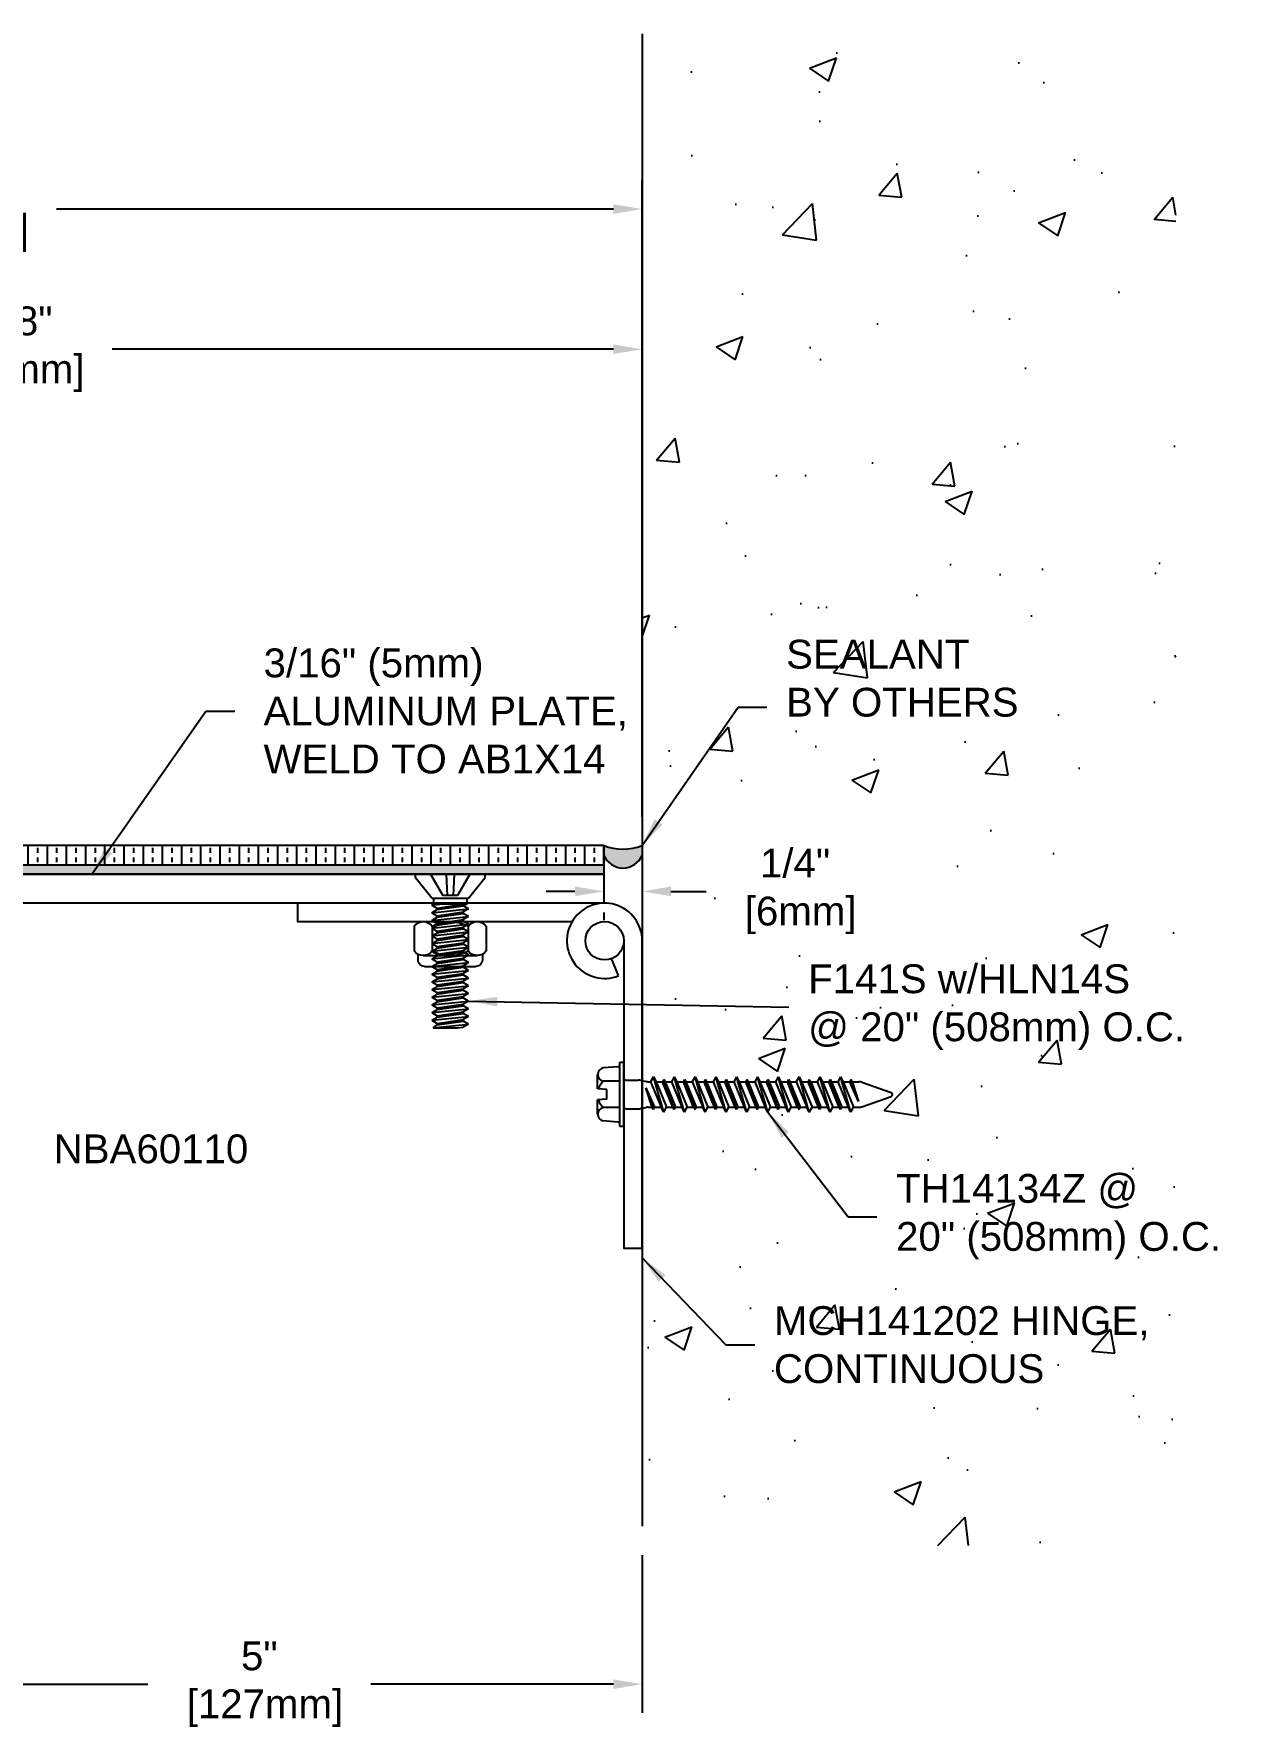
# Model space of a CAD drawing. Header units: inches. Extents: x -2.9 to 39.4, y -5.8 to 5.4.
# Drawn here: x 7.8 to 15.57, y -5.64 to 5.38 of the extents above; entities that cross this region are included whole.
import ezdxf

# ---------------------------------------------------------------- set-up
doc = ezdxf.new("R2010")
doc.units = ezdxf.units.IN
doc.header["$MEASUREMENT"] = 0
for name, color, linetype in [('Anchors', 4, 'Continuous'), ('Conditions', 1, 'Continuous'), ('Dimensions', 3, 'Continuous'), ('Metals', 7, 'Continuous'), ('Text', 2, 'Continuous')]:
    doc.layers.add(name, color=color, linetype=linetype)
doc.styles.add('ARIAL', font='arial.ttf')
doc.styles.get("Standard").update_dxf_attribs({"font": 'arial.ttf'})
doc.dimstyles.new('Arial', dxfattribs={"dimscale": 1.5, "dimtxt": 0.125, "dimasz": 0.125, "dimexe": 0.125, "dimexo": 0.125, "dimgap": 0.125, "dimtad": 0, "dimtih": 1, "dimtoh": 1, "dimdec": 4, "dimzin": 0, "dimdsep": 46, "dimlunit": 4, "dimtxsty": 'ARIAL', "dimcen": 0.125, "dimadec": 0, "dimazin": 0, "dimtfac": 1, "dimtdec": 4, "dimtofl": 0, "dimtmove": 0, "dimatfit": 3, "dimfxl": 0, "dimfrac": 2, "dimtolj": 1, "dimtzin": 0, "dimarcsym": 0})

# ---------------------------------------------------------------- blocks, each defined once
blk = doc.blocks.new('*D13')
at = {"layer": 'Defpoints', "color": 0}
for p in [(6.766, -4.399), (11.766, -4.336), (11.766, -5.364)]:
    blk.add_point(p, dxfattribs=at)
at = {"layer": 'Dimensions', "color": 0, "lineweight": -2}
for p, q in [((6.766, -4.586), (6.766, -5.551)), ((11.766, -4.524), (11.766, -5.551)), ((6.953, -5.364), (8.548, -5.364)), ((11.578, -5.364), (9.998, -5.364))]:
    blk.add_line(p, q, dxfattribs=at)
at = {"layer": 'Dimensions', "color": 0}
for points in [[(6.953, -5.333), (6.953, -5.395), (6.766, -5.364)], [(11.578, -5.333), (11.578, -5.395), (11.766, -5.364)]]:
    blk.add_solid(points, dxfattribs=at)
at = {"layer": 'Dimensions', "color": 0, "insert": (9.273, -5.364), "char_height": 0.1875, "attachment_point": 5, "style": 'ARIAL'}
blk.add_mtext('\\A1;5"\\P [127mm]', dxfattribs=at)
blk = doc.blocks.new('*D15')
at = {"layer": 'Defpoints', "color": 0}
for p in [(11.766, 4.235), (2.666, 0.084), (11.766, 0.094)]:
    blk.add_point(p, dxfattribs=at)
at = {"layer": 'Dimensions', "color": 0, "lineweight": -2}
for p, q in [((2.666, 0.271), (2.666, 4.423)), ((11.766, 0.281), (11.766, 4.423)), ((2.853, 4.235), (6.502, 4.235)), ((11.578, 4.235), (7.952, 4.235))]:
    blk.add_line(p, q, dxfattribs=at)
at = {"layer": 'Dimensions', "color": 0}
for points in [[(2.853, 4.267), (2.853, 4.204), (2.666, 4.235)], [(11.578, 4.267), (11.578, 4.204), (11.766, 4.235)]]:
    blk.add_solid(points, dxfattribs=at)
at = {"layer": 'Dimensions', "color": 0, "insert": (7.227, 4.235), "char_height": 0.1875, "attachment_point": 5, "style": 'ARIAL'}
blk.add_mtext('\\A1;9 1/8"\\P [231mm]', dxfattribs=at)
blk = doc.blocks.new('*D19')
at = {"layer": 'Defpoints', "color": 0}
for p in [(3.412, 3.323), (3.412, 0.079), (11.766, 0.094)]:
    blk.add_point(p, dxfattribs=at)
at = {"layer": 'Dimensions', "color": 0, "lineweight": -2}
for p, q in [((3.412, 0.266), (3.412, 3.511)), ((11.766, 0.281), (11.766, 3.511)), ((3.599, 3.323), (6.864, 3.323)), ((11.578, 3.323), (8.314, 3.323))]:
    blk.add_line(p, q, dxfattribs=at)
at = {"layer": 'Dimensions', "color": 0}
for points in [[(3.599, 3.354), (3.599, 3.292), (3.412, 3.323)], [(11.578, 3.354), (11.578, 3.292), (11.766, 3.323)]]:
    blk.add_solid(points, dxfattribs=at)
at = {"layer": 'Dimensions', "color": 0, "insert": (7.589, 3.323), "char_height": 0.1875, "attachment_point": 5, "style": 'ARIAL'}
blk.add_mtext('\\A1;8 3/8"\\P [212mm]', dxfattribs=at)
blk = doc.blocks.new('MCH141202')
blk.add_line((0.227, 0.091), (0.116, 0.046))
for points in [[(0, 0.125), (2, 0.125), (2, 0.245), (0, 0.245)], [(-0.245, 0), (-0.245, -2), (-0.125, -2), (-0.125, -0.211)]]:
    blk.add_lwpolyline(points)
blk.add_circle((0, 0), 0.125)
blk.add_arc((0, 0), 0.245, 90, 21.7978)
at = {"flags": 3}
for tag, p in [('MANUFACTURER', (0.09, -0.641)), ('OPENWIDTH', (0.09, -0.974)), ('LENGTH', (0.09, -1.308)), ('FINISH', (0.09, -1.641)), ('GUDENP/N', (0.09, -1.974))]:
    blk.add_attdef(tag, p, '', height=0.2, dxfattribs=at)
blk = doc.blocks.new('F141S')
for p, q in [((-0.214, 0), (0.214, 0)), ((-0.128, 0), (-0.047, -0.137)), ((-0.025, 0), (-0.02, -0.137)), ((0.025, 0), (0.02, -0.137)), ((0.128, 0), (0.048, -0.137)), ((-0.119, -0.155), (-0.226, -0.024)), ((0.119, -0.155), (0.226, -0.024)), ((-0.119, -0.155), (0.119, -0.155)), ((-0.119, -0.2), (-0.108, -0.195)), ((-0.119, -0.2), (-0.068, -0.195)), ((-0.119, -0.2), (-0.085, -0.22)), ((-0.108, -0.155), (-0.108, -0.195)), ((0.108, -0.195), (-0.108, -0.195)), ((-0.085, -0.22), (0.085, -0.195)), ((-0.085, -0.23), (0.085, -0.205)), ((-0.085, -0.22), (-0.085, -0.23)), ((0.048, -0.137), (-0.047, -0.137)), ((0.108, -0.195), (0.085, -0.205)), ((0.119, -0.225), (0.085, -0.205)), ((0.108, -0.155), (0.108, -0.195)), ((-0.119, -0.25), (0.119, -0.225)), ((-0.119, -0.25), (-0.085, -0.23)), ((-0.119, -0.25), (-0.085, -0.27)), ((-0.119, -0.3), (0.119, -0.275)), ((-0.119, -0.3), (-0.085, -0.28)), ((-0.119, -0.3), (-0.085, -0.32)), ((-0.119, -0.35), (0.119, -0.325)), ((-0.119, -0.35), (-0.085, -0.33)), ((-0.085, -0.27), (0.085, -0.245)), ((-0.085, -0.28), (0.085, -0.255)), ((-0.085, -0.27), (-0.085, -0.28)), ((-0.085, -0.32), (0.085, -0.295)), ((-0.085, -0.33), (0.085, -0.305)), ((-0.085, -0.32), (-0.085, -0.33)), ((0.119, -0.225), (0.085, -0.245)), ((0.085, -0.245), (0.085, -0.255)), ((0.119, -0.275), (0.085, -0.255)), ((0.119, -0.275), (0.085, -0.295)), ((0.085, -0.295), (0.085, -0.305)), ((0.119, -0.325), (0.085, -0.305)), ((0.119, -0.325), (0.085, -0.345)), ((-0.119, -0.35), (-0.085, -0.37)), ((-0.119, -0.4), (0.119, -0.375)), ((-0.119, -0.4), (-0.085, -0.38)), ((-0.119, -0.4), (-0.085, -0.42)), ((-0.119, -0.45), (0.119, -0.425)), ((-0.119, -0.45), (-0.085, -0.43)), ((-0.085, -0.37), (0.085, -0.345)), ((-0.085, -0.38), (0.085, -0.355)), ((-0.085, -0.37), (-0.085, -0.38)), ((-0.085, -0.42), (0.085, -0.395)), ((-0.085, -0.43), (0.085, -0.405)), ((-0.085, -0.42), (-0.085, -0.43)), ((0.085, -0.345), (0.085, -0.355)), ((0.119, -0.375), (0.085, -0.355)), ((0.119, -0.375), (0.085, -0.395)), ((0.085, -0.395), (0.085, -0.405)), ((0.119, -0.425), (0.085, -0.405)), ((0.119, -0.425), (0.085, -0.445)), ((-0.119, -0.45), (-0.085, -0.47)), ((-0.119, -0.5), (0.119, -0.475)), ((-0.119, -0.5), (-0.085, -0.48)), ((-0.119, -0.5), (-0.085, -0.52)), ((-0.119, -0.55), (0.119, -0.525)), ((-0.119, -0.55), (-0.085, -0.53)), ((-0.119, -0.55), (-0.085, -0.57)), ((-0.085, -0.47), (0.085, -0.445)), ((-0.085, -0.48), (0.085, -0.455)), ((-0.085, -0.47), (-0.085, -0.48)), ((-0.085, -0.52), (0.085, -0.495)), ((-0.085, -0.53), (0.085, -0.505)), ((-0.085, -0.52), (-0.085, -0.53)), ((-0.085, -0.57), (0.085, -0.545)), ((0.085, -0.445), (0.085, -0.455)), ((0.119, -0.475), (0.085, -0.455)), ((0.119, -0.475), (0.085, -0.495)), ((0.085, -0.495), (0.085, -0.505)), ((0.119, -0.525), (0.085, -0.505)), ((0.119, -0.525), (0.085, -0.545)), ((0.085, -0.545), (0.085, -0.555)), ((-0.119, -0.6), (0.119, -0.575)), ((-0.119, -0.6), (-0.085, -0.58)), ((-0.119, -0.6), (-0.085, -0.62)), ((-0.119, -0.65), (0.119, -0.625)), ((-0.119, -0.65), (-0.085, -0.63)), ((-0.119, -0.65), (-0.085, -0.67)), ((-0.085, -0.58), (0.085, -0.555)), ((-0.085, -0.57), (-0.085, -0.58)), ((-0.085, -0.62), (0.085, -0.595)), ((-0.085, -0.63), (0.085, -0.605)), ((-0.085, -0.62), (-0.085, -0.63)), ((-0.085, -0.67), (0.085, -0.645)), ((-0.085, -0.68), (0.085, -0.655)), ((0.119, -0.575), (0.085, -0.555)), ((0.119, -0.575), (0.085, -0.595)), ((0.085, -0.595), (0.085, -0.605)), ((0.119, -0.625), (0.085, -0.605)), ((0.119, -0.625), (0.085, -0.645)), ((0.085, -0.645), (0.085, -0.655)), ((0.119, -0.675), (0.085, -0.655)), ((-0.119, -0.7), (0.119, -0.675)), ((-0.119, -0.7), (-0.085, -0.68)), ((-0.119, -0.7), (-0.085, -0.72)), ((-0.119, -0.75), (0.119, -0.725)), ((-0.119, -0.75), (-0.085, -0.73)), ((-0.119, -0.75), (-0.085, -0.77)), ((-0.085, -0.67), (-0.085, -0.68)), ((-0.085, -0.72), (0.085, -0.695)), ((-0.085, -0.73), (0.085, -0.705)), ((-0.085, -0.72), (-0.085, -0.73)), ((-0.085, -0.77), (0.085, -0.745)), ((-0.085, -0.78), (0.085, -0.755)), ((-0.085, -0.77), (-0.085, -0.78)), ((0.119, -0.675), (0.085, -0.695)), ((0.085, -0.695), (0.085, -0.705)), ((0.119, -0.725), (0.085, -0.705)), ((0.119, -0.725), (0.085, -0.745)), ((0.085, -0.745), (0.085, -0.755)), ((0.119, -0.775), (0.085, -0.755)), ((-0.119, -0.8), (0.119, -0.775)), ((-0.119, -0.8), (-0.085, -0.78)), ((-0.119, -0.8), (-0.085, -0.82)), ((-0.119, -0.85), (0.119, -0.825)), ((-0.119, -0.85), (-0.085, -0.83)), ((-0.119, -0.85), (-0.085, -0.87)), ((-0.119, -0.9), (0.119, -0.875)), ((-0.119, -0.9), (-0.085, -0.88)), ((-0.085, -0.82), (0.085, -0.795)), ((-0.085, -0.83), (0.085, -0.805)), ((-0.085, -0.82), (-0.085, -0.83)), ((-0.085, -0.87), (0.085, -0.845)), ((-0.085, -0.88), (0.085, -0.855)), ((-0.085, -0.87), (-0.085, -0.88)), ((0.119, -0.775), (0.085, -0.795)), ((0.085, -0.795), (0.085, -0.805)), ((0.119, -0.825), (0.085, -0.805)), ((0.119, -0.825), (0.085, -0.845)), ((0.085, -0.845), (0.085, -0.855)), ((0.119, -0.875), (0.085, -0.855)), ((0.119, -0.875), (0.085, -0.895)), ((-0.119, -0.9), (-0.085, -0.92)), ((-0.119, -0.95), (0.119, -0.925)), ((-0.119, -0.95), (-0.085, -0.93)), ((-0.119, -0.95), (-0.085, -0.97)), ((-0.11, -1), (0.119, -0.975)), ((-0.11, -1), (-0.085, -0.98)), ((-0.085, -0.92), (0.085, -0.895)), ((-0.085, -0.93), (0.085, -0.905)), ((-0.085, -0.92), (-0.085, -0.93)), ((-0.085, -0.97), (0.085, -0.945)), ((-0.085, -0.98), (0.085, -0.955)), ((-0.085, -0.97), (-0.085, -0.98)), ((0.085, -0.895), (0.085, -0.905)), ((0.119, -0.925), (0.085, -0.905)), ((0.119, -0.925), (0.085, -0.945)), ((0.085, -0.945), (0.085, -0.955)), ((0.119, -0.975), (0.085, -0.955)), ((0.119, -0.975), (0.085, -0.995)), ((-0.11, -1), (0.048, -1)), ((0.048, -1), (0.085, -0.995))]:
    blk.add_line(p, q)
for centre, start, end in [((-0.214, -0.015), 90, 219.032), ((0.214, -0.015), 320.968, 90)]:
    blk.add_arc(centre, 0.015, start, end)
blk = doc.blocks.new('HLN14S')
for p, q in [((-0.21, 0.213), (-0.21, 0.25)), ((-0.176, 0.222), (0.176, 0.222)), ((-0.168, 0.292), (0.168, 0.292)), ((0.21, 0.213), (0.21, 0.25)), ((-0.234, 0.03), (-0.234, 0.192)), ((-0.117, 0.03), (-0.117, 0.192)), ((0.117, 0.03), (0.117, 0.192)), ((0.234, 0.03), (0.234, 0.192)), ((-0.176, 0), (0.176, 0))]:
    blk.add_line(p, q)
for centre, radius, start, end in [((-0.176, 0.149), 0.0723, 35.7751, 144.2249), ((-0.168, 0.25), 0.0418, 90, 180), ((0, -0.022), 0.244, 61.2813, 118.7187), ((0.176, 0.149), 0.0723, 35.7751, 144.2249), ((0.168, 0.25), 0.0418, 0, 90), ((-0.176, 0.072), 0.0723, 215.7751, 324.2249), ((0, 0.244), 0.244, 241.2813, 298.7187), ((0.176, 0.072), 0.0723, 215.7751, 324.2249)]:
    blk.add_arc(centre, radius, start, end)
blk = doc.blocks.new('TH14134')
for p, q in [((-0.18, 0.039), (-0.172, 0.133)), ((-0.129, 0.17), (-0.036, 0.17)), ((-0.086, 0.025), (-0.086, 0.133)), ((-0.031, 0.11), (-0.036, 0.17)), ((0.031, 0.11), (0.036, 0.17)), ((0.036, 0.17), (0.129, 0.17)), ((0.086, 0.025), (0.086, 0.133)), ((0.18, 0.039), (0.172, 0.133)), ((-0.209, 0), (-0.209, 0.025)), ((-0.209, 0.025), (0.209, 0.025)), ((-0.209, 0), (0.209, 0)), ((-0.031, 0.11), (0.031, 0.11)), ((0.209, 0.025), (0.209, 0)), ((-0.093, -0.015), (-0.093, -0.097)), ((0.093, -0.015), (0.093, -0.097)), ((-0.115, -0.26), (0.115, -0.193)), ((-0.098, -0.193), (0.043, -0.144)), ((-0.098, -0.193), (-0.083, -0.184)), ((-0.098, -0.193), (-0.083, -0.201)), ((-0.092, -0.11), (-0.084, -0.145)), ((-0.083, -0.184), (0.043, -0.144)), ((0.043, -0.144), (-0.083, -0.201)), ((-0.083, -0.158), (-0.083, -0.184)), ((0.083, -0.175), (-0.083, -0.243)), ((-0.083, -0.201), (-0.083, -0.243)), ((0.083, -0.21), (-0.083, -0.278)), ((0.083, -0.158), (0.083, -0.175)), ((0.115, -0.193), (0.083, -0.175)), ((0.115, -0.193), (0.083, -0.21)), ((0.083, -0.21), (0.083, -0.252)), ((0.092, -0.11), (0.084, -0.145)), ((-0.115, -0.26), (-0.083, -0.243)), ((-0.115, -0.26), (-0.083, -0.278)), ((-0.115, -0.396), (0.115, -0.328)), ((-0.098, -0.328), (0.098, -0.26)), ((-0.098, -0.328), (-0.083, -0.32)), ((-0.098, -0.328), (-0.083, -0.336)), ((-0.083, -0.32), (0.083, -0.252)), ((0.083, -0.269), (-0.083, -0.336)), ((-0.083, -0.278), (-0.083, -0.32)), ((0.083, -0.311), (-0.083, -0.379)), ((0.098, -0.26), (0.083, -0.252)), ((0.098, -0.26), (0.083, -0.269)), ((0.083, -0.269), (0.083, -0.311)), ((0.115, -0.328), (0.083, -0.311)), ((0.115, -0.328), (0.083, -0.345)), ((-0.115, -0.396), (-0.083, -0.379)), ((-0.115, -0.396), (-0.083, -0.413)), ((-0.098, -0.464), (0.098, -0.396)), ((-0.083, -0.336), (-0.083, -0.379)), ((0.083, -0.345), (-0.083, -0.413)), ((-0.083, -0.455), (0.083, -0.388)), ((0.083, -0.404), (-0.083, -0.472)), ((-0.083, -0.413), (-0.083, -0.455)), ((0.083, -0.345), (0.083, -0.388)), ((0.098, -0.396), (0.083, -0.388)), ((0.098, -0.396), (0.083, -0.404)), ((0.083, -0.404), (0.083, -0.446)), ((-0.115, -0.531), (0.115, -0.464)), ((-0.115, -0.531), (-0.083, -0.514)), ((-0.115, -0.531), (-0.083, -0.548)), ((-0.098, -0.464), (-0.083, -0.455)), ((-0.098, -0.464), (-0.083, -0.472)), ((-0.098, -0.599), (0.098, -0.531)), ((0.083, -0.446), (-0.083, -0.514)), ((-0.083, -0.472), (-0.083, -0.514)), ((0.083, -0.481), (-0.083, -0.548)), ((-0.083, -0.591), (0.083, -0.523)), ((0.083, -0.539), (-0.083, -0.607)), ((-0.083, -0.548), (-0.083, -0.591)), ((0.115, -0.464), (0.083, -0.446)), ((0.115, -0.464), (0.083, -0.481)), ((0.083, -0.481), (0.083, -0.523)), ((0.098, -0.531), (0.083, -0.523)), ((0.098, -0.531), (0.083, -0.539)), ((0.083, -0.539), (0.083, -0.582)), ((-0.115, -0.667), (0.115, -0.599)), ((-0.115, -0.667), (-0.083, -0.649)), ((-0.098, -0.599), (-0.083, -0.591)), ((-0.098, -0.599), (-0.083, -0.607)), ((0.083, -0.582), (-0.083, -0.649)), ((-0.083, -0.607), (-0.083, -0.649)), ((0.083, -0.616), (-0.083, -0.684)), ((-0.083, -0.726), (0.083, -0.658)), ((0.115, -0.599), (0.083, -0.582)), ((0.115, -0.599), (0.083, -0.616)), ((0.083, -0.616), (0.083, -0.658)), ((0.098, -0.667), (0.083, -0.658)), ((-0.115, -0.667), (-0.083, -0.684)), ((-0.115, -0.802), (0.115, -0.734)), ((-0.098, -0.734), (0.098, -0.667)), ((-0.098, -0.734), (-0.083, -0.726)), ((-0.098, -0.734), (-0.083, -0.743)), ((0.083, -0.675), (-0.083, -0.743)), ((-0.083, -0.684), (-0.083, -0.726)), ((0.083, -0.717), (-0.083, -0.785)), ((-0.083, -0.743), (-0.083, -0.785)), ((0.083, -0.752), (-0.083, -0.819)), ((0.098, -0.667), (0.083, -0.675)), ((0.083, -0.675), (0.083, -0.717)), ((0.115, -0.734), (0.083, -0.717)), ((0.115, -0.734), (0.083, -0.752)), ((0.083, -0.752), (0.083, -0.794)), ((-0.115, -0.802), (-0.083, -0.785)), ((-0.115, -0.802), (-0.083, -0.819)), ((-0.115, -0.937), (0.115, -0.87)), ((-0.098, -0.87), (0.098, -0.802)), ((-0.098, -0.87), (-0.083, -0.862)), ((-0.098, -0.87), (-0.083, -0.878)), ((-0.083, -0.862), (0.083, -0.794)), ((0.083, -0.81), (-0.083, -0.878)), ((-0.083, -0.819), (-0.083, -0.862)), ((0.083, -0.853), (-0.083, -0.92)), ((-0.083, -0.878), (-0.083, -0.92)), ((0.098, -0.802), (0.083, -0.794)), ((0.098, -0.802), (0.083, -0.81)), ((0.083, -0.81), (0.083, -0.853)), ((0.115, -0.87), (0.083, -0.853)), ((0.115, -0.87), (0.083, -0.887)), ((-0.115, -0.937), (-0.083, -0.92)), ((-0.115, -0.937), (-0.083, -0.955)), ((-0.098, -1.005), (0.098, -0.937)), ((0.083, -0.887), (-0.083, -0.955)), ((-0.083, -0.997), (0.083, -0.929)), ((0.083, -0.946), (-0.083, -1.013)), ((-0.083, -0.955), (-0.083, -0.997)), ((0.083, -0.988), (-0.083, -1.056)), ((0.083, -0.887), (0.083, -0.929)), ((0.098, -0.937), (0.083, -0.929)), ((0.098, -0.937), (0.083, -0.946)), ((0.083, -0.946), (0.083, -0.988)), ((0.115, -1.005), (0.083, -0.988)), ((-0.115, -1.073), (0.115, -1.005)), ((-0.115, -1.073), (-0.083, -1.056)), ((-0.115, -1.073), (-0.083, -1.09)), ((-0.098, -1.005), (-0.083, -0.997)), ((-0.098, -1.005), (-0.083, -1.013)), ((-0.098, -1.141), (0.098, -1.073)), ((-0.083, -1.013), (-0.083, -1.056)), ((0.083, -1.022), (-0.083, -1.09)), ((-0.083, -1.132), (0.083, -1.065)), ((0.083, -1.081), (-0.083, -1.149)), ((-0.083, -1.09), (-0.083, -1.132)), ((0.115, -1.005), (0.083, -1.022)), ((0.083, -1.022), (0.083, -1.065)), ((0.098, -1.073), (0.083, -1.065)), ((0.098, -1.073), (0.083, -1.081)), ((0.083, -1.081), (0.083, -1.123)), ((-0.115, -1.208), (0.115, -1.141)), ((-0.115, -1.208), (-0.083, -1.191)), ((-0.115, -1.208), (-0.083, -1.226)), ((-0.098, -1.141), (-0.083, -1.132)), ((-0.098, -1.141), (-0.083, -1.149)), ((-0.098, -1.276), (0.098, -1.208)), ((0.083, -1.123), (-0.083, -1.191)), ((-0.083, -1.149), (-0.083, -1.191)), ((0.083, -1.158), (-0.083, -1.226)), ((-0.083, -1.268), (0.083, -1.2)), ((0.115, -1.141), (0.083, -1.123)), ((0.115, -1.141), (0.083, -1.158)), ((0.083, -1.158), (0.083, -1.2)), ((0.098, -1.208), (0.083, -1.2)), ((0.098, -1.208), (0.083, -1.217)), ((-0.115, -1.344), (0.115, -1.276)), ((-0.098, -1.276), (-0.083, -1.268)), ((-0.098, -1.276), (-0.083, -1.284)), ((0.083, -1.217), (-0.083, -1.284)), ((-0.083, -1.226), (-0.083, -1.268)), ((0.083, -1.259), (-0.083, -1.327)), ((-0.083, -1.284), (-0.083, -1.327)), ((0.083, -1.293), (-0.083, -1.361)), ((0.083, -1.217), (0.083, -1.259)), ((0.115, -1.276), (0.083, -1.259)), ((0.115, -1.276), (0.083, -1.293)), ((0.083, -1.293), (0.083, -1.336)), ((-0.115, -1.344), (-0.083, -1.327)), ((-0.115, -1.344), (-0.083, -1.361)), ((-0.115, -1.479), (0.115, -1.411)), ((-0.098, -1.411), (0.098, -1.344)), ((-0.098, -1.411), (-0.083, -1.403)), ((-0.098, -1.411), (-0.083, -1.42)), ((-0.083, -1.403), (0.083, -1.336)), ((0.083, -1.352), (-0.083, -1.42)), ((-0.083, -1.361), (-0.083, -1.403)), ((0.083, -1.394), (-0.083, -1.462)), ((-0.083, -1.42), (-0.083, -1.462)), ((0.083, -1.429), (-0.083, -1.496)), ((0.098, -1.344), (0.083, -1.336)), ((0.098, -1.344), (0.083, -1.352)), ((0.083, -1.352), (0.083, -1.394)), ((0.115, -1.411), (0.083, -1.394)), ((0.115, -1.411), (0.083, -1.429)), ((0.083, -1.429), (0.083, -1.471)), ((-0.115, -1.479), (-0.083, -1.462)), ((-0.115, -1.479), (-0.083, -1.496)), ((-0.083, -1.496), (-0.083, -1.531)), ((-0.045, -1.528), (0.083, -1.471)), ((-0.045, -1.528), (0.098, -1.479)), ((0.083, -1.487), (-0.045, -1.528)), ((0.098, -1.479), (0.083, -1.471)), ((0.098, -1.479), (0.083, -1.487)), ((0.083, -1.487), (0.083, -1.531)), ((-0.08, -1.551), (-0.013, -1.742)), ((0.08, -1.551), (0.013, -1.742))]:
    blk.add_line(p, q)
for centre, radius, start, end in [((-0.129, 0.126), 0.0436, 9.285, 170.715), ((0, 0.051), 0.119, 107.4215, 136.0407), ((0, 0.051), 0.119, 43.9593, 72.5785), ((0.129, 0.126), 0.0436, 9.285, 170.715), ((-0.195, 0.04), 0.015, 270, 355), ((0.195, 0.04), 0.015, 185, 270), ((-0.108, -0.015), 0.0147, 0, 90), ((-0.031, -0.097), 0.062, 180, 191.9357), ((0.031, -0.097), 0.062, 348.0643, 0), ((0.108, -0.015), 0.0147, 90, 180), ((-0.145, -0.158), 0.062, 0, 11.9357), ((0.145, -0.158), 0.062, 168.0643, 180), ((-0.021, -1.531), 0.062, 180, 199.3058), ((0.021, -1.531), 0.062, 340.6942, 0), ((0, -1.736), 0.0141, 204.1001, 335.8999)]:
    blk.add_arc(centre, radius, start, end)
blk = doc.blocks.new('*D28')
at = {"layer": 'Defpoints', "color": 0}
for p in [(11.516, -0.154), (11.766, -0.154), (11.766, -0.205)]:
    blk.add_point(p, dxfattribs=at)
at = {"layer": 'Dimensions', "color": 0, "lineweight": -2}
for p, q in [((11.328, -0.205), (11.141, -0.205)), ((11.953, -0.205), (12.182, -0.205)), ((11.516, -0.342), (11.516, -0.392)), ((11.766, -0.342), (11.766, -0.392))]:
    blk.add_line(p, q, dxfattribs=at)
at = {"layer": 'Dimensions', "color": 0}
for points in [[(11.328, -0.173), (11.328, -0.236), (11.516, -0.205)], [(11.953, -0.173), (11.953, -0.236), (11.766, -0.205)]]:
    blk.add_solid(points, dxfattribs=at)
at = {"layer": 'Dimensions', "color": 0, "insert": (12.761, -0.205), "char_height": 0.1875, "attachment_point": 5, "style": 'ARIAL'}
blk.add_mtext('\\A1;1/4"\\P [6mm]', dxfattribs=at)
blk = doc.blocks.new('*U34')
for p, q in [((7.25, 0.125), (0, 0.125)), ((0, 0.125), (0, 0)), ((0, 0.125), (0, 0)), ((0.125, 0.125), (0.125, 0)), ((0.25, 0.125), (0.25, 0)), ((0.375, 0.125), (0.375, 0)), ((0.5, 0.125), (0.5, 0)), ((0.625, 0.125), (0.625, 0)), ((0.75, 0.125), (0.75, 0)), ((0.875, 0.125), (0.875, 0)), ((1, 0.125), (1, 0)), ((1.125, 0.125), (1.125, 0)), ((1.25, 0.125), (1.25, 0)), ((1.375, 0.125), (1.375, 0)), ((1.5, 0.125), (1.5, 0)), ((1.625, 0.125), (1.625, 0)), ((1.75, 0.125), (1.75, 0)), ((1.875, 0.125), (1.875, 0)), ((2, 0.125), (2, 0)), ((2.125, 0.125), (2.125, 0)), ((2.25, 0.125), (2.25, 0)), ((2.375, 0.125), (2.375, 0)), ((2.5, 0.125), (2.5, 0)), ((2.625, 0.125), (2.625, 0)), ((2.75, 0.125), (2.75, 0)), ((2.875, 0.125), (2.875, 0)), ((3, 0.125), (3, 0)), ((3.125, 0.125), (3.125, 0)), ((3.25, 0.125), (3.25, 0)), ((3.375, 0.125), (3.375, 0)), ((3.5, 0.125), (3.5, 0)), ((3.625, 0.125), (3.625, 0)), ((3.75, 0.125), (3.75, 0)), ((3.875, 0.125), (3.875, 0)), ((4, 0.125), (4, 0)), ((4.125, 0.125), (4.125, 0)), ((4.25, 0.125), (4.25, 0)), ((4.375, 0.125), (4.375, 0)), ((4.5, 0.125), (4.5, 0)), ((4.625, 0.125), (4.625, 0)), ((4.75, 0.125), (4.75, 0)), ((4.875, 0.125), (4.875, 0)), ((5, 0.125), (5, 0)), ((5.125, 0.125), (5.125, 0)), ((5.25, 0.125), (5.25, 0)), ((5.375, 0.125), (5.375, 0)), ((5.5, 0.125), (5.5, 0)), ((5.625, 0.125), (5.625, 0)), ((5.75, 0.125), (5.75, 0)), ((5.875, 0.125), (5.875, 0)), ((6, 0.125), (6, 0)), ((6.125, 0.125), (6.125, 0)), ((6.25, 0.125), (6.25, 0)), ((6.375, 0.125), (6.375, 0)), ((6.5, 0.125), (6.5, 0)), ((6.625, 0.125), (6.625, 0)), ((6.75, 0.125), (6.75, 0)), ((6.875, 0.125), (6.875, 0)), ((7, 0.125), (7, 0)), ((7.125, 0.125), (7.125, 0)), ((7.25, 0), (7.25, 0.125)), ((7.25, 0.125), (7.25, 0)), ((7.25, 0.125), (7.25, 0)), ((0, 0), (7.25, 0)), ((0.0625, 0.109375), (0.0625, 0.078125)), ((0.0625, 0.046875), (0.0625, 0.015625)), ((0.1875, 0.109375), (0.1875, 0.078125)), ((0.1875, 0.046875), (0.1875, 0.015625)), ((0.3125, 0.109375), (0.3125, 0.078125)), ((0.3125, 0.046875), (0.3125, 0.015625)), ((0.4375, 0.109375), (0.4375, 0.078125)), ((0.4375, 0.046875), (0.4375, 0.015625)), ((0.5625, 0.109375), (0.5625, 0.078125)), ((0.5625, 0.046875), (0.5625, 0.015625)), ((0.6875, 0.109375), (0.6875, 0.078125)), ((0.6875, 0.046875), (0.6875, 0.015625)), ((0.8125, 0.109375), (0.8125, 0.078125)), ((0.8125, 0.046875), (0.8125, 0.015625)), ((0.9375, 0.109375), (0.9375, 0.078125)), ((0.9375, 0.046875), (0.9375, 0.015625)), ((1.0625, 0.109375), (1.0625, 0.078125)), ((1.0625, 0.046875), (1.0625, 0.015625)), ((1.1875, 0.109375), (1.1875, 0.078125)), ((1.1875, 0.046875), (1.1875, 0.015625)), ((1.3125, 0.109375), (1.3125, 0.078125)), ((1.3125, 0.046875), (1.3125, 0.015625)), ((1.4375, 0.109375), (1.4375, 0.078125)), ((1.4375, 0.046875), (1.4375, 0.015625)), ((1.5625, 0.109375), (1.5625, 0.078125)), ((1.5625, 0.046875), (1.5625, 0.015625)), ((1.6875, 0.109375), (1.6875, 0.078125)), ((1.6875, 0.046875), (1.6875, 0.015625)), ((1.8125, 0.109375), (1.8125, 0.078125)), ((1.8125, 0.046875), (1.8125, 0.015625)), ((1.9375, 0.109375), (1.9375, 0.078125)), ((1.9375, 0.046875), (1.9375, 0.015625)), ((2.0625, 0.109375), (2.0625, 0.078125)), ((2.0625, 0.046875), (2.0625, 0.015625)), ((2.1875, 0.109375), (2.1875, 0.078125)), ((2.1875, 0.046875), (2.1875, 0.015625)), ((2.3125, 0.109375), (2.3125, 0.078125)), ((2.3125, 0.046875), (2.3125, 0.015625)), ((2.4375, 0.109375), (2.4375, 0.078125)), ((2.4375, 0.046875), (2.4375, 0.015625)), ((2.5625, 0.109375), (2.5625, 0.078125)), ((2.5625, 0.046875), (2.5625, 0.015625)), ((2.6875, 0.109375), (2.6875, 0.078125)), ((2.6875, 0.046875), (2.6875, 0.015625)), ((2.8125, 0.109375), (2.8125, 0.078125)), ((2.8125, 0.046875), (2.8125, 0.015625)), ((2.9375, 0.109375), (2.9375, 0.078125)), ((2.9375, 0.046875), (2.9375, 0.015625)), ((3.0625, 0.109375), (3.0625, 0.078125)), ((3.0625, 0.046875), (3.0625, 0.015625)), ((3.1875, 0.109375), (3.1875, 0.078125)), ((3.1875, 0.046875), (3.1875, 0.015625)), ((3.3125, 0.109375), (3.3125, 0.078125)), ((3.3125, 0.046875), (3.3125, 0.015625)), ((3.4375, 0.109375), (3.4375, 0.078125)), ((3.4375, 0.046875), (3.4375, 0.015625)), ((3.5625, 0.109375), (3.5625, 0.078125)), ((3.5625, 0.046875), (3.5625, 0.015625)), ((3.6875, 0.109375), (3.6875, 0.078125)), ((3.6875, 0.046875), (3.6875, 0.015625)), ((3.8125, 0.109375), (3.8125, 0.078125)), ((3.8125, 0.046875), (3.8125, 0.015625)), ((3.9375, 0.109375), (3.9375, 0.078125)), ((3.9375, 0.046875), (3.9375, 0.015625)), ((4.0625, 0.109375), (4.0625, 0.078125)), ((4.0625, 0.046875), (4.0625, 0.015625)), ((4.1875, 0.109375), (4.1875, 0.078125)), ((4.1875, 0.046875), (4.1875, 0.015625)), ((4.3125, 0.109375), (4.3125, 0.078125)), ((4.3125, 0.046875), (4.3125, 0.015625)), ((4.4375, 0.109375), (4.4375, 0.078125)), ((4.4375, 0.046875), (4.4375, 0.015625)), ((4.5625, 0.109375), (4.5625, 0.078125)), ((4.5625, 0.046875), (4.5625, 0.015625)), ((4.6875, 0.109375), (4.6875, 0.078125)), ((4.6875, 0.046875), (4.6875, 0.015625)), ((4.8125, 0.109375), (4.8125, 0.078125)), ((4.8125, 0.046875), (4.8125, 0.015625)), ((4.9375, 0.109375), (4.9375, 0.078125)), ((4.9375, 0.046875), (4.9375, 0.015625)), ((5.0625, 0.109375), (5.0625, 0.078125)), ((5.0625, 0.046875), (5.0625, 0.015625)), ((5.1875, 0.109375), (5.1875, 0.078125)), ((5.1875, 0.046875), (5.1875, 0.015625)), ((5.3125, 0.109375), (5.3125, 0.078125)), ((5.3125, 0.046875), (5.3125, 0.015625)), ((5.4375, 0.109375), (5.4375, 0.078125)), ((5.4375, 0.046875), (5.4375, 0.015625)), ((5.5625, 0.109375), (5.5625, 0.078125)), ((5.5625, 0.046875), (5.5625, 0.015625)), ((5.6875, 0.109375), (5.6875, 0.078125)), ((5.6875, 0.046875), (5.6875, 0.015625)), ((5.8125, 0.109375), (5.8125, 0.078125)), ((5.8125, 0.046875), (5.8125, 0.015625)), ((5.9375, 0.109375), (5.9375, 0.078125)), ((5.9375, 0.046875), (5.9375, 0.015625)), ((6.0625, 0.109375), (6.0625, 0.078125)), ((6.0625, 0.046875), (6.0625, 0.015625)), ((6.1875, 0.109375), (6.1875, 0.078125)), ((6.1875, 0.046875), (6.1875, 0.015625)), ((6.3125, 0.109375), (6.3125, 0.078125)), ((6.3125, 0.046875), (6.3125, 0.015625)), ((6.4375, 0.109375), (6.4375, 0.078125)), ((6.4375, 0.046875), (6.4375, 0.015625)), ((6.5625, 0.109375), (6.5625, 0.078125)), ((6.5625, 0.046875), (6.5625, 0.015625)), ((6.6875, 0.109375), (6.6875, 0.078125)), ((6.6875, 0.046875), (6.6875, 0.015625)), ((6.8125, 0.109375), (6.8125, 0.078125)), ((6.8125, 0.046875), (6.8125, 0.015625)), ((6.9375, 0.109375), (6.9375, 0.078125)), ((6.9375, 0.046875), (6.9375, 0.015625)), ((7.0625, 0.109375), (7.0625, 0.078125)), ((7.0625, 0.046875), (7.0625, 0.015625)), ((7.1875, 0.109375), (7.1875, 0.078125)), ((7.1875, 0.046875), (7.1875, 0.015625))]:
    blk.add_line(p, q)
blk = doc.blocks.new('SEALANT')
blk.add_hatch(color=253).paths.add_polyline_path([(2, 3.144), (2, 3.207, -0.19106), (1.75, 3.207), (1.75, 3.144, 0.674056)])
for p, q in [((1.75, 3.207), (1.75, 3.144)), ((2, 3.207), (2, 3.144))]:
    blk.add_line(p, q)
for centre, radius, start, end in [((1.875, 3.522), 0.339, 248.3669, 291.6331), ((1.875, 3.195), 0.135, 202.0357, 337.9643)]:
    blk.add_arc(centre, radius, start, end)

msp = doc.modelspace()

# ---------------------------------------------------------------- hatches: boundary and pattern name
at = {"layer": 'Conditions'}
h = msp.add_hatch(dxfattribs=at)
h.set_pattern_fill('AR-CONC', color=256, scale=0.25, style=0)
h.set_pattern_definition([(50, (0, -0.0625), (1.79315, -0.15688), [0.1875, -2.0625]), (355, (0, -0.0625), (-0.34688, 1.88048), [0.15, -1.65]), (100.451, (0.1494, -0.0756), (1.44627, 1.7236), [0.15935, -1.75286]), (46.184, (0, 0.4375), (2.6681, -0.4138), [0.28125, -3.09375]), (96.636, (0.2223, 0.403), (2.33666, 2.4353), [0.23903, -2.6293]), (351.184, (0, 0.4375), (2.33665, 2.4353), [0.225, -2.475]), (21, (0.25, 0.3125), (1.49227, -1.00655), [0.1875, -2.0625]), (326, (0.25, 0.3125), (0.60829, 1.81288), [0.15, -1.65]), (71.451, (0.3744, 0.2286), (2.10056, 0.80633), [0.15935, -1.75286]), (37.5, (0, -0.0625), (0.0304, 0.832235), [0, -1.63, 0, -1.675, 0, -1.65625]), (7.5, (0, -0.0625), (0.657674, 0.98603), [0, -0.955, 0, -1.5925, 0, -0.63125]), (327.5, (-0.5575, -0.0625), (1.334556, -0.056387), [0, -0.625, 0, -1.95, 0, -2.5875]), (317.5, (-0.8075, -0.0625), (1.457965, 0.25026), [0, -0.8125, 0, -1.295, 0, -1.8375])])
h.paths.add_polyline_path([(15.24086, 5.31277), (11.76564, 5.31277), (11.76564, -1.43051, 0.24815279), (11.82281, -1.44009), (11.83834, -1.41125), (11.85558, -1.44325), (11.89783, -1.44325), (11.90605, -1.42799), (11.91427, -1.44325), (11.95653, -1.44325), (11.97376, -1.41125), (11.99099, -1.44325), (12.03325, -1.44325), (12.04147, -1.42799), (12.04969, -1.44325), (12.09194, -1.44325), (12.10918, -1.41125), (12.12641, -1.44325), (12.16867, -1.44325), (12.17689, -1.42799), (12.1851, -1.44325), (12.22736, -1.44325), (12.24459, -1.41125), (12.26183, -1.44325), (12.30408, -1.44325), (12.3123, -1.42799), (12.32052, -1.44325), (12.36278, -1.44325), (12.38001, -1.41125), (12.39724, -1.44325), (12.4395, -1.44325), (12.44772, -1.42799), (12.45594, -1.44325), (12.49819, -1.44325), (12.51543, -1.41125), (12.53266, -1.44325), (12.57492, -1.44325), (12.58314, -1.42799), (12.59135, -1.44325), (12.63361, -1.44325), (12.65084, -1.41125), (12.66808, -1.44325), (12.71033, -1.44325), (12.71855, -1.42799), (12.72677, -1.44325), (12.76903, -1.44325), (12.78626, -1.41125), (12.80349, -1.44325), (12.84575, -1.44325), (12.85397, -1.42799), (12.86219, -1.44325), (12.90444, -1.44325), (12.92168, -1.41125), (12.93891, -1.44325), (12.98117, -1.44325), (12.98939, -1.42799), (12.9976, -1.44325), (13.03986, -1.44325), (13.05709, -1.41125), (13.07433, -1.44325), (13.11658, -1.44325), (13.1248, -1.42799), (13.13302, -1.44325), (13.18706, -1.44325), (13.38508, -1.51262, -0.70927499), (13.3873, -1.5391), (13.18706, -1.60925), (13.14204, -1.60925), (13.1248, -1.64125), (13.10757, -1.60925), (13.06531, -1.60925), (13.05709, -1.62451), (13.04888, -1.60925), (13.00662, -1.60925), (12.98939, -1.64125), (12.97215, -1.60925), (12.9299, -1.60925), (12.92168, -1.62451), (12.91346, -1.60925), (12.8712, -1.60925), (12.85397, -1.64125), (12.83674, -1.60925), (12.79448, -1.60925), (12.78626, -1.62451), (12.77804, -1.60925), (12.73579, -1.60925), (12.71855, -1.64125), (12.70132, -1.60925), (12.65906, -1.60925), (12.65084, -1.62451), (12.64263, -1.60925), (12.60037, -1.60925), (12.58314, -1.64125), (12.5659, -1.60925), (12.52365, -1.60925), (12.51543, -1.62451), (12.50721, -1.60925), (12.46495, -1.60925), (12.44772, -1.64125), (12.43049, -1.60925), (12.38823, -1.60925), (12.38001, -1.62451), (12.37179, -1.60925), (12.32954, -1.60925), (12.3123, -1.64125), (12.29507, -1.60925), (12.25281, -1.60925), (12.24459, -1.62451), (12.23638, -1.60925), (12.19412, -1.60925), (12.17689, -1.64125), (12.15965, -1.60925), (12.1174, -1.60925), (12.10918, -1.62451), (12.10096, -1.60925), (12.0587, -1.60925), (12.04147, -1.64125), (12.02424, -1.60925), (11.98198, -1.60925), (11.97376, -1.62451), (11.96554, -1.60925), (11.92329, -1.60925), (11.90605, -1.64125), (11.88882, -1.60925), (11.84656, -1.60925), (11.83834, -1.62451), (11.83474, -1.61783, 0.30516745), (11.76564, -1.62199), (11.76564, -4.46108), (15.24086, -4.46108)])
h.paths.add_polyline_path([(12.28126, 0.55842), (13.1754, 0.55842), (13.1754, 1.25929), (12.28126, 1.25929)], flags=24)
h.paths.add_polyline_path([(12.77768, -1.2862), (15.33362, -1.2862), (15.33362, -0.58387), (12.77768, -0.58387)], flags=9)
h.paths.add_polyline_path([(12.74473, -0.56985), (14.35217, -0.56985), (14.35217, 0.1323), (12.74473, 0.1323)], flags=24)
h.paths.add_polyline_path([(13.36415, -2.65036), (15.57412, -2.65036), (15.57412, -1.94815), (13.36415, -1.94815)], flags=9)
h.paths.add_polyline_path([(12.55684, -3.50968), (15.32905, -3.50968), (15.32905, -2.80747), (12.55684, -2.80747)], flags=9)
msp.add_hatch(color=256, dxfattribs=at).paths.add_polyline_path([(4.26564, -0.03125), (4.26564, -0.09375), (11.51564, -0.09375), (11.51564, -0.03125)])

# ---------------------------------------------------------------- linework, layer by layer
msp.add_line((11.76564, 5.37527), (11.76564, -4.33608), dxfattribs=at)
msp.add_lwpolyline([(4.26564, -0.03125), (11.51564, -0.03125), (11.51564, -0.09375), (4.26564, -0.09375)], close=True, dxfattribs=at)
at = {"layer": 'Metals'}
msp.add_lwpolyline([(4.26564, -0.09375), (11.51564, -0.09375), (11.51564, -0.28125), (4.26564, -0.28125)], close=True, dxfattribs=at)

# ---------------------------------------------------------------- block references
at = {"layer": 'Anchors'}
msp.add_blockref('F141S', (10.51549, -0.09375), dxfattribs=at)
for name, p, rotation in [('MCH141202', (11.52064, -0.52625), 270), ('TH14134', (11.64564, -1.52625), 90)]:
    msp.add_blockref(name, p, dxfattribs=dict(at, rotation=rotation))
at = {"layer": 'Anchors', "xscale": -1, "rotation": 180}
msp.add_blockref('HLN14S', (10.51549, -0.40125), dxfattribs=at)
at = {"layer": 'Conditions'}
for name, p in [('*U34', (4.26564, -0.03125)), ('SEALANT', (9.76564, -3.113))]:
    msp.add_blockref(name, p, dxfattribs=at)

# ---------------------------------------------------------------- texts
at = {"layer": 'Text', "char_height": 0.1875, "attachment_point": 4, "style": 'ARIAL'}
for s, insert in [('\\A1;SEALANT\\PBY OTHERS', (12.70269, 1.1811)), ('F141S w/HLN14S\\P@ 20" (508mm) O.C.', (12.84605, -0.95806)), ('TH14134Z @\\P20" (508mm) O.C.', (13.4187, -2.32215)), ('MCH141202 HINGE,\\PCONTINUOUS', (12.62316, -3.15563))]:
    msp.add_mtext(s, dxfattribs=dict(at, insert=insert))
for s, insert, width in [('3/16" (5mm)\\PALUMINUM PLATE,\\PWELD TO AB1X14', (9.30055, 0.96797), 4.0266462), ('\\A1;NBA60110', (7.9343, -1.8817), 3.3329631)]:
    msp.add_mtext(s, dxfattribs=dict(at, insert=insert, width=width))

# ---------------------------------------------------------------- dimensions: what is measured, and where the dimension line sits
at = {"layer": 'Dimensions'}
for base, p1, p2, picture, middle in [((11.76564, 4.23539), (2.66594, 0.08375), (11.76564, 0.09375), '*D15', (7.2273, 4.23539)), ((3.41185, 3.32314), (11.76564, 0.09375), (3.41185, 0.07875), '*D19', (7.58874, 3.32314)), ((11.76564, -0.20458), (11.51564, -0.15401), (11.76564, -0.15401), '*D28', (12.76097, -0.20458)), ((11.76564, -5.36392), (6.76564, -4.39858), (11.76564, -4.33608), '*D13', (9.2728, -5.36392))]:
    dim = msp.add_linear_dim(base=base, p1=p1, p2=p2, dimstyle='Arial', override={"dimpost": '\\X'}, dxfattribs=at)
    dim.commit()
    dim.dimension.update_dxf_attribs({"geometry": picture, "text_midpoint": middle, "dimtype": 160})

# ---------------------------------------------------------------- leaders
at = {"layer": 'Text'}
for points in [[(11.76564, 0.09375), (12.39019, 0.9936), (12.57769, 0.9936)], [(10.63449, -0.91875), (12.72105, -0.95806)], [(12.58314, -1.64125), (13.1062, -2.32215), (13.2937, -2.32215)], [(11.76564, -2.58875), (12.31066, -3.15563), (12.49816, -3.15563)]]:
    msp.add_leader(points, dimstyle='Arial', override={"dimgap": 0.125, "dimtad": 0}, dxfattribs=at)
at = {"layer": 'Text', "annotation_type": 0, "has_hookline": 1, "hookline_direction": 0, "text_width": 2.34912}
msp.add_leader([(8.18314, -0.09375), (8.92555, 0.96797), (9.11305, 0.96797)], dimstyle='Arial', override={"dimgap": 0.125, "dimtad": 0}, dxfattribs=at)

doc.saveas('drawing.dxf')
